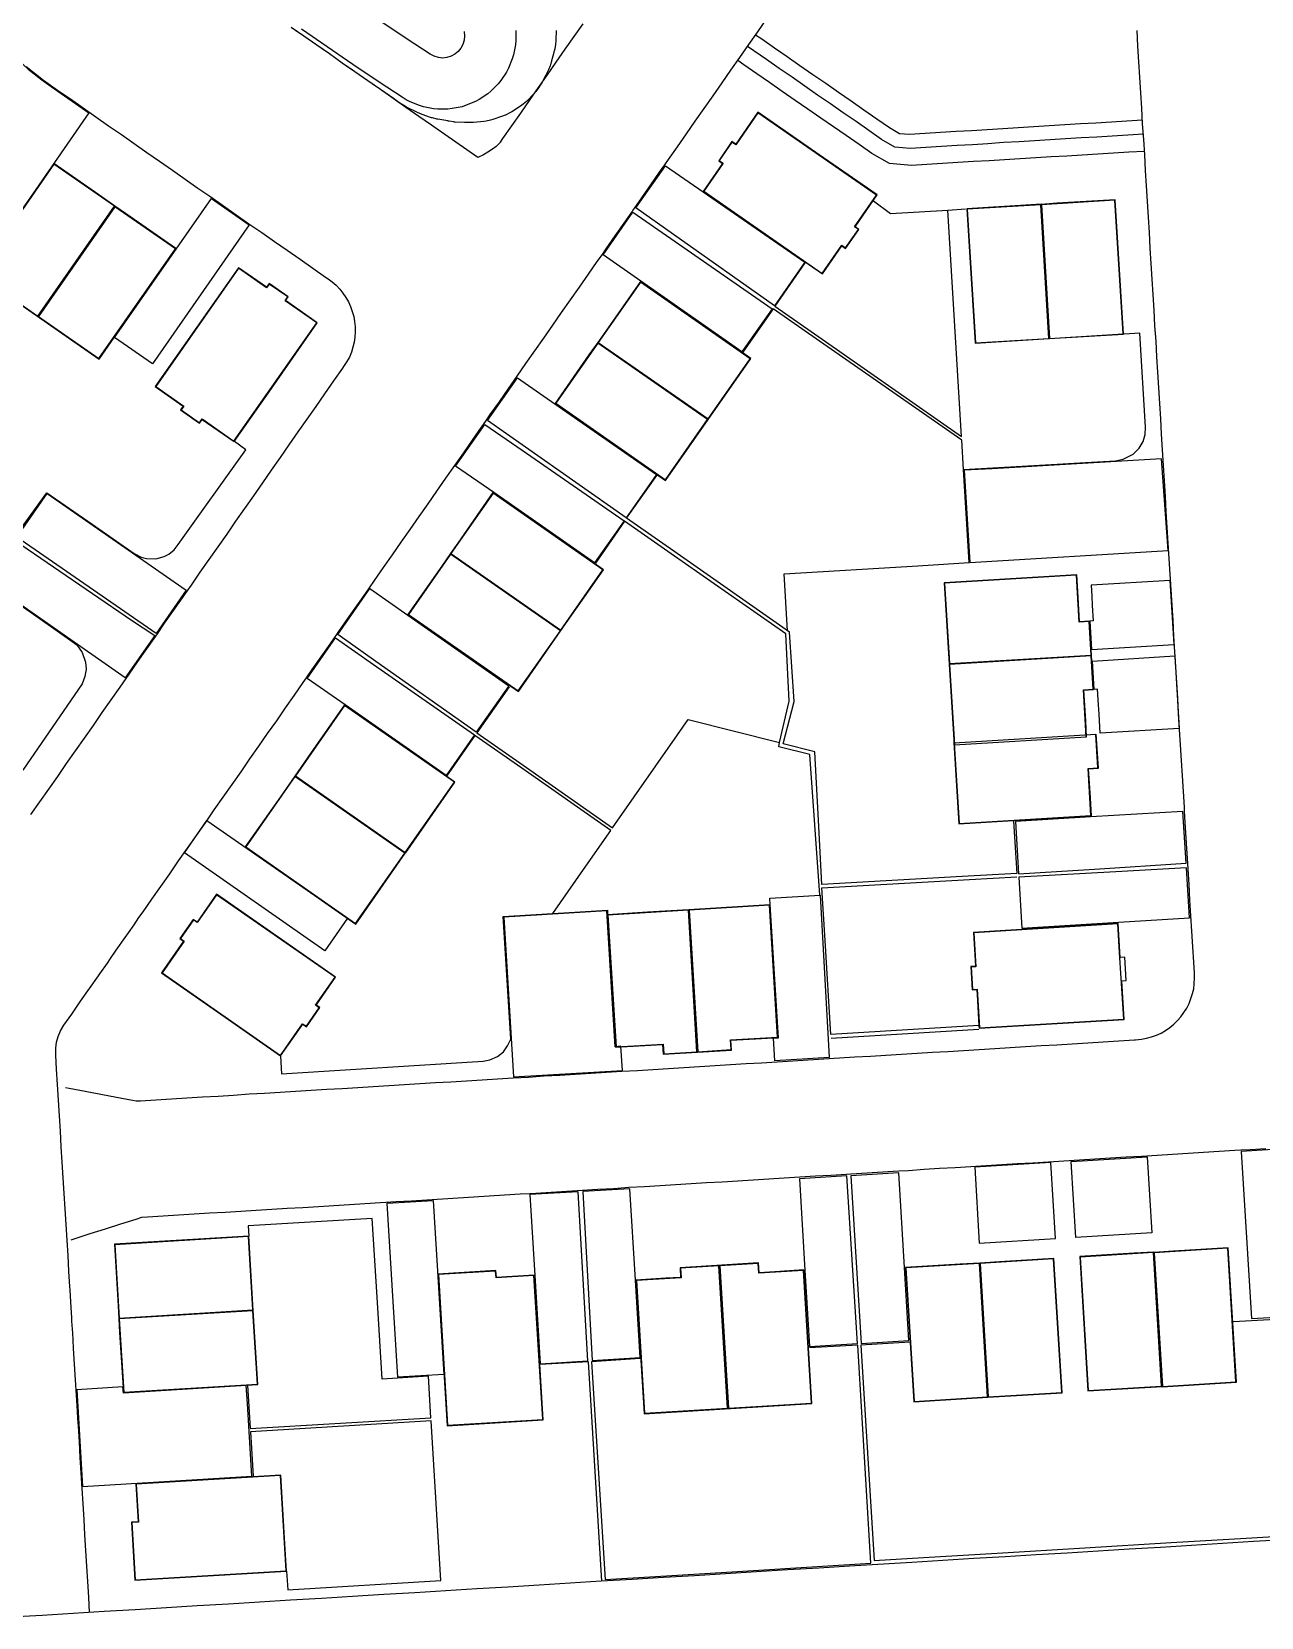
# Model space of a CAD drawing. Header units: metres. Extents: x 347065 to 347457, y 390101 to 390553.
# Drawn here: x 347180.7 to 347259.7, y 390282.9 to 390384.8 of the extents above; entities that cross this region are included whole.
import ezdxf

# ---------------------------------------------------------------- set-up
doc = ezdxf.new("R2010")
doc.units = ezdxf.units.M
for name, color, linetype in [('3D_LINES', 130, 'Continuous'), ('PLOTS EXTERNAL LEVEL', 3, 'Continuous'), ('PLOTS FFL', 1, 'Continuous')]:
    doc.layers.add(name, color=color, linetype=linetype)

msp = doc.modelspace()

# ---------------------------------------------------------------- linework, layer by layer
at = {"layer": '3D_LINES'}
for points in [[(347154.66, 390393.96, 42.85), (347155.23, 390384.67, 42.85), (347155.64, 390377.86, 42.71), (347156.26, 390376.76, 42.71), (347159.25, 390371.46, 42.71), (347163.7, 390363.57, 42.55), (347165.18, 390362.53, 42.55), (347167.69, 390360.78, 42.55), (347174.05, 390356.34, 42.54), (347179.67, 390352.41, 42.6), (347181.68, 390355.2, 42.6), (347184.6, 390353.18, 42.52), (347187.31, 390351.3, 42.63), (347187.75, 390351.07, 42.65), (347188.1, 390350.97, 42.66), (347188.69, 390350.96, 42.68), (347189.23, 390351.1, 42.7), (347189.52, 390351.25, 42.71), (347189.87, 390351.53, 42.73), (347190.14, 390351.87, 42.74), (347194.48, 390357.96, 43), (347193.74, 390358.49, 43)], [(347154.9, 390385.79, 41.87), (347155.07, 390382.91, 41.87), (347155.38, 390377.78, 41.87), (347155.59, 390377.41, 41.88), (347157.01, 390374.9, 41.93), (347158.7, 390371.9, 42), (347160.81, 390368.15, 42), (347163.53, 390363.35, 42), (347164.37, 390362.76, 41.97), (347168.77, 390359.69, 41.97), (347173.11, 390356.66, 41.97), (347175.7, 390354.85, 41.97), (347178.07, 390353.2, 41.97), (347179.48, 390352.21, 41.97), (347177.66, 390349.61, 41.81), (347180.62, 390347.54, 41.81), (347182.36, 390346.32, 41.81), (347183.62, 390345.43, 41.74), (347183.96, 390344.93, 41.72), (347184.17, 390344.32, 41.7), (347184.22, 390343.86, 41.68), (347184.14, 390343.39, 41.66), (347183.95, 390342.92, 41.64), (347180.14, 390337.37, 41.38)], [(347184.44, 390283.21, 42), (347184.38, 390284.21, 41.99), (347184.32, 390285.21, 41.98), (347184.26, 390286.2, 41.97), (347184.2, 390287.2, 41.97), (347184.14, 390288.2, 41.96), (347184.08, 390289.2, 41.95), (347184.02, 390290.2, 41.94), (347183.96, 390291.19, 41.93), (347183.9, 390292.19, 41.93), (347183.84, 390293.19, 41.92), (347183.78, 390294.19, 41.91), (347183.72, 390295.19, 41.9), (347183.68, 390295.69, 41.9), (347183.65, 390296.19, 41.89), (347183.59, 390297.18, 41.89), (347183.53, 390298.18, 41.88), (347183.47, 390299.18, 41.87), (347183.41, 390300.18, 41.86), (347183.38, 390300.75, 41.86), (347183.35, 390301.18, 41.85), (347183.3, 390301.95, 41.85), (347183.29, 390302.17, 41.85), (347183.23, 390303.17, 41.84), (347183.18, 390303.95, 41.83), (347183.17, 390304.17, 41.83), (347183.11, 390305.14, 41.82), (347183.11, 390305.17, 41.82), (347183.05, 390306.17, 41.81), (347182.99, 390307.16, 41.81), (347182.93, 390308.16, 41.8), (347182.86, 390309.16, 41.79), (347182.8, 390310.16, 41.78), (347182.74, 390311.16, 41.77), (347182.68, 390312.16, 41.77), (347182.62, 390313.15, 41.76), (347182.56, 390314.15, 41.75), (347182.5, 390315.15, 41.74), (347182.44, 390316.15, 41.73), (347182.38, 390317.15, 41.73), (347182.32, 390318.14, 41.72), (347182.26, 390319.05, 41.71), (347182.27, 390319.49, 41.7), (347182.32, 390319.88, 41.69), (347182.42, 390320.25, 41.69), (347182.57, 390320.61, 41.68), (347182.79, 390320.98, 41.67), (347183.29, 390321.69, 41.66), (347183.86, 390322.51, 41.66), (347184.43, 390323.33, 41.66), (347185.01, 390324.15, 41.66), (347185.09, 390324.28, 41.66), (347185.58, 390324.97, 41.66), (347185.78, 390325.26, 41.67), (347186.15, 390325.79, 41.67), (347186.72, 390326.61, 41.68), (347186.93, 390326.9, 41.68), (347187.3, 390327.43, 41.68), (347187.61, 390327.89, 41.69), (347187.87, 390328.25, 41.69), (347188.44, 390329.07, 41.71), (347189.01, 390329.89, 41.73), (347189.59, 390330.71, 41.75), (347190.16, 390331.53, 41.77), (347190.73, 390332.35, 41.79), (347191.3, 390333.17, 41.82), (347191.88, 390333.99, 41.85), (347192.45, 390334.81, 41.88), (347193.02, 390335.63, 41.91), (347193.59, 390336.45, 41.95), (347194.17, 390337.27, 41.99), (347194.74, 390338.09, 42.03), (347195.31, 390338.91, 42.07), (347195.88, 390339.73, 42.11), (347196.46, 390340.55, 42.15), (347197.03, 390341.37, 42.19), (347197.6, 390342.19, 42.23), (347198.17, 390343.01, 42.27), (347198.37, 390343.3, 42.28), (347198.75, 390343.83, 42.31), (347199.32, 390344.65, 42.35), (347199.89, 390345.47, 42.39), (347200.17, 390345.87, 42.41), (347200.33, 390346.1, 42.42), (347200.46, 390346.29, 42.43), (347201.04, 390347.11, 42.47), (347201.61, 390347.93, 42.51), (347202.18, 390348.75, 42.55), (347202.42, 390349.09, 42.56), (347202.75, 390349.57, 42.59), (347203.33, 390350.39, 42.63), (347203.9, 390351.21, 42.67), (347204.47, 390352.03, 42.71), (347205.04, 390352.85, 42.75), (347205.61, 390353.67, 42.79), (347206.19, 390354.49, 42.83), (347206.76, 390355.31, 42.87), (347207.33, 390356.13, 42.91), (347207.9, 390356.95, 42.95), (347208.48, 390357.77, 42.99), (347209.05, 390358.59, 43.03), (347209.62, 390359.41, 43.07), (347209.76, 390359.6, 43.08), (347209.95, 390359.88, 43.09), (347210.19, 390360.23, 43.11), (347210.77, 390361.05, 43.15), (347211.34, 390361.87, 43.19), (347211.91, 390362.69, 43.23), (347212.48, 390363.51, 43.27), (347213.06, 390364.33, 43.31), (347213.63, 390365.15, 43.35), (347214.2, 390365.97, 43.39), (347214.77, 390366.79, 43.43), (347215.35, 390367.61, 43.47), (347215.92, 390368.43, 43.51), (347216.49, 390369.25, 43.55), (347217.06, 390370.07, 43.59), (347217.39, 390370.53, 43.61), (347217.64, 390370.89, 43.63), (347218.21, 390371.71, 43.67), (347218.78, 390372.53, 43.71), (347219.3, 390373.27, 43.74), (347219.35, 390373.35, 43.75), (347219.48, 390373.53, 43.76), (347219.93, 390374.17, 43.79), (347220.5, 390374.99, 43.83), (347221.07, 390375.81, 43.87), (347221.41, 390376.29, 43.89), (347221.64, 390376.63, 43.91), (347222.22, 390377.45, 43.95), (347222.79, 390378.27, 43.99), (347223.36, 390379.09, 44.03), (347223.93, 390379.91, 44.07), (347224.51, 390380.73, 44.11), (347225.08, 390381.55, 44.15), (347225.65, 390382.37, 44.19), (347226.22, 390383.19, 44.23), (347226.8, 390384.01, 44.27), (347227.37, 390384.83, 44.31), (347227.94, 390385.65, 44.35)], [(347182.88, 390316.96, 41.82), (347183.13, 390316.92, 41.82), (347184.15, 390316.73, 41.82), (347185.16, 390316.53, 41.83), (347186.17, 390316.34, 41.84), (347187.19, 390316.15, 41.85), (347187.44, 390316.1, 41.85), (347187.7, 390316.12, 41.86), (347188.7, 390316.18, 41.87), (347189.7, 390316.24, 41.89), (347190.69, 390316.3, 41.91), (347191.69, 390316.36, 41.92), (347192.69, 390316.42, 41.94), (347193.69, 390316.48, 41.96), (347194.69, 390316.55, 41.98), (347195.68, 390316.61, 42), (347196.68, 390316.67, 42.02), (347197.68, 390316.73, 42.04), (347198.68, 390316.79, 42.06), (347199.68, 390316.85, 42.08), (347200.67, 390316.91, 42.1), (347201.67, 390316.97, 42.12), (347202.67, 390317.03, 42.15), (347203.67, 390317.1, 42.17), (347204.67, 390317.16, 42.2), (347205.67, 390317.22, 42.22), (347206.66, 390317.28, 42.24), (347207.66, 390317.34, 42.27), (347208.66, 390317.4, 42.29), (347209.66, 390317.46, 42.31), (347210.66, 390317.52, 42.34), (347211.65, 390317.58, 42.36), (347212.65, 390317.64, 42.39), (347213.65, 390317.71, 42.41), (347214.65, 390317.77, 42.43), (347215.65, 390317.83, 42.46), (347216.65, 390317.89, 42.48), (347217.64, 390317.95, 42.51), (347218.64, 390318.01, 42.53), (347219.64, 390318.07, 42.55), (347220.64, 390318.13, 42.58), (347221.64, 390318.19, 42.6), (347222.63, 390318.26, 42.63), (347223.63, 390318.32, 42.65), (347224.63, 390318.38, 42.67), (347225.63, 390318.44, 42.7), (347226.63, 390318.5, 42.72), (347227.62, 390318.56, 42.75), (347228.62, 390318.62, 42.77), (347229.62, 390318.68, 42.79), (347230.62, 390318.74, 42.82), (347231.62, 390318.8, 42.84), (347232.62, 390318.87, 42.87), (347233.61, 390318.93, 42.89), (347234.61, 390318.99, 42.91), (347235.61, 390319.05, 42.94), (347236.61, 390319.11, 42.96), (347237.61, 390319.17, 42.99), (347238.6, 390319.23, 43.01), (347239.6, 390319.29, 43.03), (347240.6, 390319.35, 43.06), (347241.6, 390319.42, 43.08), (347242.6, 390319.48, 43.11), (347243.59, 390319.54, 43.13), (347244.59, 390319.6, 43.15), (347245.59, 390319.66, 43.18), (347246.59, 390319.72, 43.2), (347247.59, 390319.78, 43.23), (347248.59, 390319.84, 43.25), (347249.58, 390319.9, 43.27), (347250.58, 390319.96, 43.3), (347251.58, 390320.03, 43.32), (347251.64, 390320.03, 43.32), (347252.03, 390320.07, 43.34), (347252.35, 390320.13, 43.35), (347252.67, 390320.22, 43.36), (347252.99, 390320.33, 43.38), (347253.29, 390320.47, 43.4), (347253.58, 390320.64, 43.41), (347253.85, 390320.83, 43.43), (347254.11, 390321.04, 43.45), (347254.35, 390321.27, 43.47), (347254.57, 390321.52, 43.48), (347254.76, 390321.79, 43.51), (347254.94, 390322.07, 43.53), (347255.09, 390322.37, 43.55), (347255.21, 390322.68, 43.56), (347255.31, 390323, 43.58), (347255.39, 390323.32, 43.6), (347255.43, 390323.65, 43.62), (347255.45, 390323.99, 43.63), (347255.44, 390324.31, 43.65), (347255.4, 390325.02, 43.67), (347255.34, 390326.02, 43.7), (347255.27, 390327.02, 43.73), (347255.21, 390328.01, 43.76), (347255.15, 390329.01, 43.79), (347255.09, 390330.01, 43.82), (347255.03, 390331.01, 43.85), (347255.01, 390331.37, 43.86), (347254.97, 390332.01, 43.87), (347254.91, 390333, 43.9), (347254.85, 390334, 43.93), (347254.8, 390334.73, 43.95), (347254.79, 390335, 43.95), (347254.73, 390336, 43.98), (347254.67, 390337, 44), (347254.61, 390338, 44.02), (347254.55, 390338.99, 44.04), (347254.48, 390339.99, 44.06), (347254.42, 390340.99, 44.08), (347254.36, 390341.99, 44.1), (347254.3, 390342.99, 44.12), (347254.24, 390343.98, 44.14), (347254.18, 390344.98, 44.15), (347254.12, 390345.98, 44.17), (347254.06, 390346.98, 44.18), (347254, 390347.98, 44.2), (347253.94, 390348.97, 44.21), (347253.88, 390349.97, 44.22), (347253.82, 390350.97, 44.23), (347253.76, 390351.97, 44.25), (347253.69, 390352.97, 44.26), (347253.63, 390353.97, 44.27), (347253.57, 390354.96, 44.28), (347253.51, 390355.96, 44.3), (347253.45, 390356.96, 44.31), (347253.39, 390357.96, 44.32), (347253.33, 390358.96, 44.34), (347253.27, 390359.95, 44.36), (347253.21, 390360.95, 44.38), (347253.15, 390361.95, 44.4), (347253.09, 390362.95, 44.43), (347253.03, 390363.95, 44.45), (347252.97, 390364.95, 44.48), (347252.9, 390365.94, 44.51), (347252.84, 390366.94, 44.54), (347252.78, 390367.94, 44.58), (347252.72, 390368.94, 44.61), (347252.66, 390369.94, 44.65), (347252.6, 390370.93, 44.69), (347252.54, 390371.93, 44.73), (347252.48, 390372.93, 44.77), (347252.42, 390373.93, 44.82), (347252.36, 390374.93, 44.87), (347252.3, 390375.93, 44.91), (347252.24, 390376.92, 44.96), (347252.18, 390377.92, 45.01), (347252.11, 390378.92, 45.06), (347252.05, 390379.92, 45.11), (347251.99, 390380.92, 45.16), (347251.93, 390381.91, 45.21), (347251.87, 390382.91, 45.26), (347251.81, 390383.91, 45.31), (347251.75, 390384.91, 45.36)], [(347206.55, 390378.73, 43.2), (347206.41, 390378.83, 43.2), (347205.59, 390379.4, 43.19), (347204.77, 390379.97, 43.18), (347203.95, 390380.54, 43.17), (347203.13, 390381.12, 43.16), (347202.31, 390381.69, 43.15), (347201.49, 390382.26, 43.15), (347200.67, 390382.83, 43.14), (347199.85, 390383.41, 43.14), (347199.03, 390383.98, 43.14), (347198.21, 390384.55, 43.14), (347197.39, 390385.12, 43.14)], [(347214.42, 390384.92, 43.96), (347214.39, 390384.33, 43.96), (347214.39, 390384.28, 43.95), (347214.39, 390384.27, 43.95), (347214.37, 390384.03, 43.95), (347214.33, 390383.75, 43.95), (347214.29, 390383.59, 43.94), (347214.28, 390383.55, 43.94), (347214.27, 390383.51, 43.94), (347214.11, 390382.88, 43.93), (347214.09, 390382.83, 43.93), (347214.08, 390382.81, 43.92), (347214.03, 390382.65, 43.92), (347213.93, 390382.39, 43.91), (347213.83, 390382.17, 43.91), (347213.77, 390382.05, 43.9), (347213.76, 390382.04, 43.9), (347213.53, 390381.6, 43.88), (347213.5, 390381.55, 43.88), (347213.4, 390381.4, 43.87), (347213.29, 390381.24, 43.87), (347213.29, 390381.24, 43.87), (347213.24, 390381.17, 43.86), (347213.11, 390380.99, 43.85), (347213.11, 390380.99, 43.85), (347212.67, 390380.51, 43.82), (347212.56, 390380.4, 43.81), (347212.53, 390380.38, 43.81), (347212.51, 390380.36, 43.81), (347212.3, 390380.18, 43.79), (347212.13, 390380.05, 43.78), (347211.58, 390379.69, 43.73), (347211.41, 390379.6, 43.72), (347211.16, 390379.47, 43.7), (347211.15, 390379.47, 43.7), (347210.98, 390379.42, 43.68), (347210.97, 390379.41, 43.68), (347210.35, 390379.2, 43.62), (347210.2, 390379.16, 43.6), (347209.92, 390379.1, 43.58), (347209.77, 390379.07, 43.56), (347209.1, 390379, 43.5), (347208.98, 390379, 43.49), (347208.69, 390379, 43.46), (347208.58, 390379, 43.45), (347208.53, 390379, 43.44), (347207.92, 390379.03, 43.4), (347207.89, 390379.03, 43.39), (347207.83, 390379.04, 43.39), (347207.54, 390379.09, 43.36), (347207.49, 390379.1, 43.36), (347207.46, 390379.11, 43.35), (347206.82, 390379.21, 43.32), (347206.75, 390379.23, 43.31), (347206.48, 390379.3, 43.3), (347206.42, 390379.31, 43.3), (347205.99, 390379.46, 43.28), (347205.93, 390379.48, 43.27), (347205.81, 390379.52, 43.27), (347205.76, 390379.54, 43.27), (347205.5, 390379.64, 43.26), (347205.46, 390379.66, 43.26), (347204.88, 390379.95, 43.24), (347204.84, 390379.97, 43.24), (347204.83, 390379.98, 43.24), (347204.82, 390379.98, 43.24), (347204.6, 390380.11, 43.23), (347204.59, 390380.12, 43.23), (347204.32, 390380.29, 43.23), (347204.31, 390380.3, 43.23), (347203.96, 390380.55, 43.23), (347203.13, 390381.12, 43.22), (347202.85, 390381.31, 43.22), (347202.85, 390381.31, 43.22), (347202.82, 390381.34, 43.22), (347202.82, 390381.34, 43.22), (347202.31, 390381.69, 43.21), (347201.49, 390382.26, 43.21), (347201.18, 390382.48, 43.2), (347201.17, 390382.48, 43.2), (347200.67, 390382.83, 43.2), (347199.85, 390383.41, 43.2), (347199.54, 390383.63, 43.2), (347199.53, 390383.63, 43.2), (347199.03, 390383.98, 43.2), (347198.21, 390384.55, 43.2), (347197.89, 390384.77, 43.2), (347197.89, 390384.77, 43.2), (347197.39, 390385.12, 43.2)], [(347211.82, 390384.91, 43.1), (347211.82, 390384.27, 43.1), (347211.8, 390383.99, 43.1), (347211.67, 390383.35, 43.1), (347211.59, 390383.09, 43.1), (347211.35, 390382.49, 43.1), (347211.22, 390382.24, 43.1), (347210.86, 390381.7, 43.1), (347210.69, 390381.49, 43.1), (347210.23, 390381.03, 43.1), (347210.02, 390380.85, 43.1), (347209.48, 390380.49, 43.1), (347209.24, 390380.36, 43.1), (347208.64, 390380.11, 43.1), (347208.37, 390380.02, 43.1), (347207.74, 390379.9, 43.1), (347207.46, 390379.87, 43.1), (347206.81, 390379.87, 43.1), (347206.54, 390379.89, 43.1), (347205.9, 390380.01, 43.1), (347205.64, 390380.09, 43.1), (347205.04, 390380.34, 43.1), (347204.79, 390380.47, 43.1), (347204.52, 390380.63, 43.1), (347203.04, 390381.6, 43.1), (347201.35, 390382.74, 43.1), (347199.7, 390383.87, 43.1), (347198.06, 390385.01, 43.1)], [(347208.51, 390384.85, 42), (347208.54, 390384.58, 42), (347208.51, 390384.3, 42), (347208.43, 390384.03, 42), (347208.3, 390383.79, 42), (347208.13, 390383.57, 42), (347207.91, 390383.39, 42), (347207.67, 390383.26, 42), (347207.4, 390383.18, 42), (347207.12, 390383.15, 42), (347206.85, 390383.18, 42), (347206.58, 390383.26, 42), (347206.33, 390383.39, 42), (347204.85, 390384.36, 42), (347203.21, 390385.46, 42)], [(347210.84, 390377.75, 43.7), (347210.99, 390377.97, 43.71), (347211.57, 390378.79, 43.75), (347212.14, 390379.61, 43.79), (347212.71, 390380.43, 43.83), (347213.28, 390381.25, 43.87), (347213.86, 390382.07, 43.91), (347214.43, 390382.89, 43.95), (347215, 390383.71, 43.99), (347215.57, 390384.53, 44.03), (347216.15, 390385.35, 44.07)], [(347252.1, 390379.15, 45.07), (347251.1, 390379.09, 45.01), (347250.1, 390379.03, 44.94), (347249.11, 390378.97, 44.88), (347248.11, 390378.91, 44.82), (347247.11, 390378.85, 44.76), (347246.11, 390378.79, 44.71), (347245.11, 390378.73, 44.66), (347244.12, 390378.66, 44.61), (347243.12, 390378.6, 44.56), (347242.12, 390378.54, 44.51), (347241.12, 390378.48, 44.46), (347240.12, 390378.42, 44.41), (347239.12, 390378.36, 44.36), (347238.13, 390378.3, 44.31), (347237.13, 390378.24, 44.26), (347236.48, 390378.27, 44.21), (347235.85, 390378.66, 44.2), (347235.03, 390379.23, 44.18), (347234.2, 390379.8, 44.17), (347233.38, 390380.37, 44.16), (347232.56, 390380.94, 44.16), (347231.74, 390381.51, 44.17), (347230.92, 390382.08, 44.18), (347230.09, 390382.65, 44.2), (347229.27, 390383.22, 44.23), (347228.45, 390383.79, 44.25), (347227.63, 390384.36, 44.27), (347227.23, 390384.63, 44.29)], [(347252.16, 390378.25, 45.03), (347251.16, 390378.19, 44.98), (347250.16, 390378.13, 44.93), (347249.16, 390378.07, 44.88), (347248.16, 390378.01, 44.83), (347247.16, 390377.95, 44.78), (347246.17, 390377.89, 44.73), (347245.17, 390377.83, 44.68), (347244.17, 390377.77, 44.63), (347243.17, 390377.71, 44.58), (347242.17, 390377.64, 44.53), (347241.18, 390377.58, 44.48), (347240.18, 390377.52, 44.43), (347239.18, 390377.46, 44.38), (347238.18, 390377.4, 44.33), (347237.18, 390377.34, 44.28), (347236.19, 390377.42, 44.23), (347235.33, 390377.92, 44.22), (347234.51, 390378.49, 44.21), (347233.69, 390379.06, 44.19), (347232.87, 390379.63, 44.18), (347232.05, 390380.2, 44.18), (347231.22, 390380.77, 44.19), (347230.4, 390381.34, 44.2), (347229.58, 390381.91, 44.22), (347228.76, 390382.48, 44.23), (347227.94, 390383.05, 44.24), (347227.12, 390383.62, 44.25), (347226.72, 390383.89, 44.26)], [(347184.39, 390379.62, 43.18), (347178.17, 390370.68, 43.15), (347173.29, 390374.08, 43.15), (347179.66, 390383.2, 43.24), (347180.49, 390382.44, 43.23), (347181.37, 390381.74, 43.22), (347181.96, 390381.32, 43.22), (347184.39, 390379.62, 43.18)], [(347180.37, 390382.6, 43.24), (347181.47, 390381.73, 43.23), (347182.38, 390381.09, 43.21), (347183.2, 390380.52, 43.2), (347184.02, 390379.95, 43.19), (347184.84, 390379.37, 43.18), (347185.66, 390378.8, 43.17), (347186.48, 390378.23, 43.16), (347187.3, 390377.66, 43.15), (347188.12, 390377.08, 43.15), (347188.94, 390376.51, 43.14), (347189.76, 390375.94, 43.14), (347190.58, 390375.37, 43.14), (347191.4, 390374.79, 43.14), (347192.22, 390374.22, 43.14), (347193.04, 390373.65, 43.14), (347193.86, 390373.08, 43.14), (347194.68, 390372.5, 43.15), (347195.5, 390371.93, 43.15), (347196.32, 390371.36, 43.16), (347197.14, 390370.79, 43.17), (347197.96, 390370.21, 43.18), (347198.78, 390369.64, 43.19), (347199.6, 390369.07, 43.2), (347199.77, 390368.95, 43.2), (347200.02, 390368.76, 43.21), (347200.28, 390368.54, 43.21), (347200.51, 390368.3, 43.21), (347200.72, 390368.04, 43.21), (347200.91, 390367.76, 43.21), (347201.07, 390367.47, 43.2), (347201.21, 390367.17, 43.2), (347201.32, 390366.86, 43.19), (347201.41, 390366.54, 43.18), (347201.47, 390366.21, 43.16), (347201.5, 390365.88, 43.15), (347201.51, 390365.54, 43.13), (347201.49, 390365.21, 43.11), (347201.44, 390364.88, 43.09), (347201.36, 390364.56, 43.07), (347201.26, 390364.24, 43.05), (347201.13, 390363.93, 43.03), (347200.97, 390363.64, 43.01), (347200.76, 390363.31, 42.99), (347200.69, 390363.21, 42.99), (347200.12, 390362.39, 42.95), (347199.54, 390361.57, 42.91), (347198.97, 390360.75, 42.87), (347198.4, 390359.93, 42.83), (347197.83, 390359.11, 42.79), (347197.25, 390358.29, 42.75), (347196.68, 390357.47, 42.71), (347196.11, 390356.65, 42.67), (347195.54, 390355.83, 42.63), (347194.96, 390355.01, 42.59), (347194.39, 390354.19, 42.55), (347193.82, 390353.37, 42.51), (347193.25, 390352.55, 42.47), (347192.67, 390351.73, 42.43), (347192.1, 390350.91, 42.39), (347191.53, 390350.09, 42.35), (347190.96, 390349.27, 42.31), (347190.68, 390348.88, 42.29), (347190.38, 390348.45, 42.27), (347189.81, 390347.63, 42.23), (347189.24, 390346.81, 42.19), (347188.77, 390346.13, 42.15), (347188.67, 390345.99, 42.15), (347188.09, 390345.17, 42.11), (347187.52, 390344.35, 42.07), (347186.95, 390343.53, 42.03), (347186.76, 390343.26, 42.01), (347186.38, 390342.71, 41.99), (347185.8, 390341.89, 41.95), (347185.23, 390341.07, 41.91), (347184.66, 390340.25, 41.88), (347184.09, 390339.43, 41.85), (347183.51, 390338.61, 41.82), (347182.94, 390337.79, 41.79), (347182.37, 390336.97, 41.77), (347181.8, 390336.15, 41.75), (347181.22, 390335.33, 41.73), (347180.65, 390334.51, 41.71)], [(347252.22, 390377.15, 44.98), (347251.22, 390377.09, 44.95), (347250.23, 390377.03, 44.91), (347249.23, 390376.97, 44.88), (347248.23, 390376.91, 44.84), (347247.23, 390376.85, 44.81), (347246.23, 390376.79, 44.76), (347245.24, 390376.73, 44.71), (347244.24, 390376.67, 44.66), (347243.24, 390376.61, 44.61), (347242.24, 390376.55, 44.56), (347241.24, 390376.49, 44.51), (347240.24, 390376.43, 44.46), (347239.25, 390376.36, 44.41), (347238.25, 390376.3, 44.36), (347237.25, 390376.24, 44.31), (347235.85, 390376.37, 44.26), (347234.71, 390377.02, 44.25), (347233.89, 390377.59, 44.23), (347233.06, 390378.16, 44.22), (347232.24, 390378.72, 44.21), (347231.42, 390379.29, 44.21), (347230.6, 390379.86, 44.22), (347229.78, 390380.43, 44.23), (347228.95, 390381, 44.24), (347228.13, 390381.57, 44.24), (347227.31, 390382.14, 44.23), (347226.49, 390382.71, 44.23), (347226.09, 390382.99, 44.23)], [(347210.84, 390377.75, 43.7), (347210.56, 390377.47, 43.66), (347210.33, 390377.29, 43.63), (347210.04, 390377.1, 43.6), (347209.76, 390376.93, 43.57), (347209.38, 390376.76, 43.53), (347206.55, 390378.73, 43.2)], [(347219.54, 390373.51, 43.76), (347221.44, 390376.23, 43.89), (347223.86, 390374.55, 44.08), (347230.39, 390370.02, 44.08), (347228.45, 390367.23, 43.63), (347221.97, 390371.8, 43.84), (347219.54, 390373.51, 43.76)], [(347194.7, 390372.42, 43.14), (347188.47, 390363.49, 43.04), (347186.03, 390365.19, 43.15), (347192.27, 390374.12, 43.14), (347194.7, 390372.42, 43.14)], [(347230.41, 390369.98, 44.08), (347228.48, 390367.19, 43.84), (347231.51, 390365.07, 43.92), (347240.46, 390358.82, 44.17), (347239.58, 390373.38, 44.29)], [(347234.81, 390373.97, 44.08), (347235.91, 390373.16, 44.14), (347239.59, 390373.38, 44.29), (347240.72, 390373.45, 44.35)], [(347228.3, 390367.03, 43.64), (347226.36, 390364.26, 43.4), (347219.86, 390368.8, 43.4), (347217.44, 390370.5, 43.61), (347219.35, 390373.24, 43.74), (347221.8, 390371.55, 43.63), (347228.3, 390367.03, 43.64)], [(347240.59, 390356.7, 44.15), (347240.48, 390358.58, 44.17), (347231.35, 390364.94, 43.74), (347228.36, 390367.02, 43.63), (347226.42, 390364.25, 43.4)], [(347229.29, 390346.33, 43.57), (347229.07, 390349.98, 43.58), (347237.66, 390350.51, 44), (347240.96, 390350.71, 44.09), (347240.59, 390356.7, 44.15), (347246.62, 390357.05, 44.26), (347248.44, 390357.15, 44.31), (347250.36, 390357.26, 44.35), (347250.86, 390357.37, 44.36), (347251.49, 390357.69, 44.38), (347251.88, 390358.07, 44.39), (347252.14, 390358.5, 44.4), (347252.27, 390358.95, 44.41), (347252.3, 390359.42, 44.42), (347251.93, 390365.46, 44.45), (347250.92, 390365.4, 44.45)], [(347210.01, 390359.84, 43.09), (347211.93, 390362.6, 43.23), (347214.34, 390360.92, 43.4), (347220.86, 390356.37, 43.4), (347218.91, 390353.59, 43.17), (347212.44, 390358.13, 43.17), (347210.01, 390359.84, 43.09)], [(347218.78, 390353.39, 42.97), (347216.89, 390350.69, 42.75), (347210.41, 390355.21, 42.75), (347207.96, 390356.92, 42.95), (347209.83, 390359.59, 43.08), (347212.23, 390357.93, 42.97), (347218.78, 390353.39, 42.97)], [(347253.33, 390357.39, 44.32), (347242.44, 390356.75, 44.19), (347240.65, 390356.66, 44.15), (347241.01, 390350.71, 44.09), (347253.75, 390351.48, 44.24), (347253.33, 390357.39, 44.32)], [(347243.82, 390334.08, 44.13), (347244.03, 390330.73, 44.13), (347240.51, 390330.53, 43.85), (347231.49, 390330.02, 43.4), (347231.32, 390333.34, 43.63), (347231.05, 390338.54, 43.63), (347229.01, 390339.06, 43.53), (347229.72, 390341.78, 43.63), (347229.42, 390346.24, 43.58), (347221.98, 390351.44, 43.27), (347218.95, 390353.56, 43.17), (347220.88, 390356.31, 43.4)], [(347179.76, 390352.35, 42.6), (347181.72, 390355.16, 42.6), (347190.65, 390348.93, 42.29), (347188.72, 390346.16, 42.15), (347179.76, 390352.35, 42.6)], [(347211.4, 390342.73, 42.75), (347209.32, 390339.76, 42.5), (347212.31, 390337.68, 42.52), (347218.05, 390333.66, 42.55), (347222.22, 390339.63, 42.85), (347222.91, 390340.62, 42.9), (347228.77, 390339.14, 43.08), (347229.4, 390341.81, 43.18), (347229.19, 390346.14, 43.29), (347221.81, 390351.28, 43.05), (347218.82, 390353.37, 42.97), (347216.94, 390350.68, 42.75)], [(347188.62, 390346.02, 42.15), (347186.72, 390343.31, 42.01), (347177.8, 390349.54, 41.81), (347179.61, 390352.15, 41.97), (347187.14, 390347.02, 42.12), (347188.62, 390346.02, 42.15)], [(347200.38, 390346.08, 42.42), (347202.45, 390349.04, 42.56), (347204.88, 390347.34, 42.6), (347211.38, 390342.8, 42.75), (347209.29, 390339.81, 42.5), (347202.83, 390344.36, 42.35), (347200.38, 390346.08, 42.42)], [(347253.88, 390349.57, 44.21), (347248.8, 390349.26, 44.1), (347248.84, 390348.56, 44.09), (347248.87, 390347.96, 44.08), (347248.93, 390346.96, 44.08), (347248.72, 390346.95, 44.08), (347248.83, 390345.12, 44.08), (347254.13, 390345.45, 44.16), (347253.88, 390349.57, 44.21)], [(347209.17, 390339.64, 42.29), (347207.35, 390337.03, 42.08), (347200.86, 390341.56, 42.08), (347198.42, 390343.27, 42.28), (347200.23, 390345.87, 42.41), (347202.68, 390344.16, 42.29), (347209.17, 390339.64, 42.29)], [(347254.46, 390340.05, 44.06), (347249.38, 390339.74, 44.09), (347249.31, 390340.97, 44.09), (347249.28, 390341.56, 44.09), (347249.21, 390342.57, 44.09), (347248.99, 390342.56, 44.09), (347248.88, 390344.38, 44.09), (347254.18, 390344.71, 44.15), (347254.46, 390340.05, 44.06)], [(347214.2, 390328.15, 42.42), (347216.18, 390330.98, 42.5), (347217.94, 390333.5, 42.55), (347212.22, 390337.49, 42.37), (347209.2, 390339.6, 42.29), (347207.37, 390336.98, 42.08)], [(347231.37, 390329.34, 42.82), (347230.72, 390338.38, 43.12), (347228.74, 390338.87, 43.08), (347228.77, 390339.14, 43.08)], [(347254.9, 390331.39, 43.86), (347254.7, 390334.72, 43.95), (347248.78, 390334.36, 44.08), (347243.93, 390334.07, 44.13), (347244.13, 390330.7, 44.13), (347249.01, 390331.01, 43.85), (347254.9, 390331.39, 43.86)], [(347191.98, 390334.14, 41.83), (347201.01, 390327.86, 41.93), (347199.55, 390325.76, 41.93), (347190.53, 390332.06, 41.74), (347191.98, 390334.14, 41.83)], [(347241.59, 390320.95, 43.45), (347232.07, 390320.37, 42.97), (347231.7, 390326.42, 42.97), (347231.5, 390329.81, 43.23), (347240.99, 390330.34, 43.67), (347244.03, 390330.52, 43.45)], [(347244.15, 390330.5, 43.45), (347244.35, 390327.22, 43.45), (347250.56, 390327.6, 43.45), (347255.11, 390327.88, 43.76), (347254.92, 390331.09, 43.84), (347250.38, 390330.84, 43.67), (347244.15, 390330.5, 43.45)], [(347228.48, 390318.69, 42.76), (347228.39, 390320.13, 42.61), (347228.7, 390320.16, 42.6), (347228.18, 390328.72, 42.6), (347228.15, 390329.13, 42.6), (347231.39, 390329.33, 42.82), (347231.96, 390318.9, 42.82), (347228.48, 390318.69, 42.76)], [(347196.7, 390318.99, 41.92), (347196.77, 390317.84, 41.96), (347209.72, 390318.67, 42.31), (347210.16, 390318.74, 42.31), (347210.65, 390318.96, 42.31), (347211.03, 390319.27, 42.31), (347211.3, 390319.64, 42.31), (347211.5, 390320.08, 42.31), (347211.02, 390327.95, 42.33), (347214.21, 390328.15, 42.42), (347217.71, 390328.37, 42.6), (347217.72, 390328.07, 42.6)], [(347211.68, 390317.65, 42.36), (347218.68, 390318.07, 42.53), (347218.58, 390319.62, 42.4), (347218.21, 390319.59, 42.38), (347217.68, 390328.32, 42.59), (347211.06, 390327.91, 42.33), (347211.68, 390317.65, 42.36)], [(347241.59, 390320.69, 43.08), (347232.09, 390320.11, 42.82)], [(347260.02, 390313.03, 43.49), (347259.02, 390312.97, 43.47), (347258.41, 390312.93, 43.45), (347258.03, 390312.91, 43.44), (347257.03, 390312.85, 43.42), (347256.03, 390312.78, 43.39), (347255.03, 390312.72, 43.37), (347254.03, 390312.66, 43.35), (347253.04, 390312.6, 43.32), (347252.04, 390312.54, 43.3), (347251.04, 390312.48, 43.27), (347250.04, 390312.42, 43.25), (347249.04, 390312.36, 43.23), (347248.05, 390312.3, 43.2), (347247.05, 390312.23, 43.18), (347246.05, 390312.17, 43.15), (347245.05, 390312.11, 43.13), (347244.05, 390312.05, 43.11), (347243.05, 390311.99, 43.08), (347242.06, 390311.93, 43.06), (347241.06, 390311.87, 43.03), (347240.06, 390311.81, 43.01), (347239.06, 390311.75, 42.99), (347238.06, 390311.69, 42.96), (347237.07, 390311.62, 42.94), (347236.45, 390311.59, 42.92), (347236.07, 390311.56, 42.91), (347235.07, 390311.5, 42.89), (347234.07, 390311.44, 42.87), (347233.36, 390311.4, 42.85), (347233.07, 390311.38, 42.84), (347232.08, 390311.32, 42.82), (347231.08, 390311.26, 42.79), (347230.08, 390311.2, 42.77), (347229.08, 390311.14, 42.75), (347228.08, 390311.07, 42.72), (347227.08, 390311.01, 42.7), (347226.09, 390310.95, 42.67), (347225.09, 390310.89, 42.65), (347224.09, 390310.83, 42.63), (347223.09, 390310.77, 42.6), (347222.09, 390310.71, 42.58), (347221.1, 390310.65, 42.55), (347220.1, 390310.59, 42.53), (347219.1, 390310.53, 42.51), (347218.1, 390310.46, 42.48), (347217.1, 390310.4, 42.46), (347216.1, 390310.34, 42.43), (347215.11, 390310.28, 42.41), (347214.11, 390310.22, 42.39), (347213.11, 390310.16, 42.36), (347212.73, 390310.14, 42.35), (347212.11, 390310.1, 42.34), (347211.11, 390310.04, 42.31), (347210.12, 390309.98, 42.29), (347209.12, 390309.91, 42.27), (347208.12, 390309.85, 42.24), (347207.12, 390309.79, 42.22), (347206.12, 390309.73, 42.19), (347205.13, 390309.67, 42.17), (347204.13, 390309.61, 42.15), (347203.13, 390309.55, 42.12), (347202.13, 390309.49, 42.1), (347201.13, 390309.43, 42.08), (347200.13, 390309.37, 42.05), (347199.14, 390309.3, 42.03), (347198.14, 390309.24, 42.01), (347197.14, 390309.18, 41.99), (347196.14, 390309.12, 41.97), (347195.14, 390309.06, 41.95), (347194.15, 390309, 41.93), (347193.15, 390308.94, 41.92), (347192.15, 390308.88, 41.9), (347191.15, 390308.82, 41.88), (347190.15, 390308.75, 41.87), (347189.16, 390308.69, 41.85), (347188.16, 390308.63, 41.83), (347187.78, 390308.61, 41.83), (347187.41, 390308.49, 41.83), (347186.43, 390308.18, 41.82), (347185.44, 390307.87, 41.83), (347184.46, 390307.55, 41.83), (347183.48, 390307.24, 41.84), (347183.23, 390307.16, 41.85)], [(347241.32, 390311.84, 43.04), (347241.61, 390306.95, 43.1), (347246.51, 390307.25, 43.18), (347246.21, 390312.15, 43.16), (347241.32, 390311.84, 43.04)], [(347252.41, 390312.51, 43.31), (347252.71, 390307.62, 43.34), (347247.81, 390307.33, 43.21), (347247.52, 390312.22, 43.19), (347252.41, 390312.51, 43.31)], [(347261.49, 390313.05, 43.52), (347258.43, 390312.86, 43.45), (347259.1, 390302.11, 43.35), (347262.16, 390302.29, 43.35), (347261.49, 390313.05, 43.52)], [(347233.11, 390311.28, 42.84), (347230.05, 390311.09, 42.77), (347230.41, 390305.23, 42.88), (347230.7, 390300.32, 42.88), (347233.78, 390300.5, 42.88), (347233.11, 390311.28, 42.84)], [(347234.02, 390300.52, 43.35), (347237.09, 390300.7, 43.5), (347236.81, 390305.4, 43.35), (347236.45, 390311.49, 42.92), (347233.36, 390311.29, 42.85), (347234.02, 390300.52, 43.35)], [(347215.84, 390310.27, 42.43), (347212.73, 390310.08, 42.35), (347213.05, 390304.89, 42.45), (347213.4, 390299.21, 42.45), (347216.46, 390299.39, 42.45), (347215.84, 390310.27, 42.43)], [(347216.74, 390299.41, 42.88), (347219.82, 390299.6, 42.88), (347219.52, 390304.58, 42.88), (347219.16, 390310.46, 42.51), (347216.14, 390310.28, 42.43), (347216.74, 390299.41, 42.88)], [(347203.94, 390303.21, 42.3), (347203.56, 390309.53, 42.13), (347206.52, 390309.71, 42.2), (347207.2, 390298.52, 42.39), (347204.24, 390298.34, 42.3), (347203.94, 390303.21, 42.3)], [(347194.58, 390297.84, 41.85), (347194.75, 390295.04, 41.96), (347206.37, 390295.74, 42.45), (347206.21, 390298.4, 42.45), (347204.23, 390298.28, 42.45), (347203.23, 390298.22, 42.3), (347202.93, 390303.14, 42.3), (347202.6, 390308.55, 42.18), (347194.62, 390308.08, 41.85), (347194.66, 390307.41, 41.85)], [(347237.15, 390300.59, 43.5), (347234.01, 390300.4, 43.35), (347234.85, 390286.55, 42.85), (347238.03, 390286.75, 42.85), (347242.77, 390287.03, 42.85), (347248.39, 390287.37, 42.85), (347253.95, 390287.71, 42.85), (347258.77, 390288, 42.85), (347263.04, 390288.26, 43.1), (347262.21, 390302.14, 43.35), (347259.11, 390301.97, 43.35), (347257.94, 390301.9, 43.35)], [(347219.81, 390299.54, 42.88), (347216.7, 390299.33, 42.88), (347217.56, 390285.34, 42.35), (347220.8, 390285.54, 42.35), (347226.08, 390285.86, 42.35), (347231.53, 390286.19, 42.35), (347234.65, 390286.38, 42.6), (347233.8, 390300.4, 42.88), (347230.69, 390300.23, 42.88)], [(347217.36, 390285.22, 42.26), (347216.5, 390299.32, 42.45), (347213.37, 390299.15, 42.45)], [(347194.58, 390296.65, 41.95), (347194.5, 390297.8, 41.95), (347186.61, 390297.32, 41.85), (347186.58, 390297.72, 41.85), (347183.61, 390297.53, 41.82), (347183.99, 390291.31, 41.9), (347194.86, 390291.97, 42), (347194.58, 390296.65, 41.95)], [(347197.1, 390285.88, 42.08), (347197.17, 390284.68, 42.08), (347207, 390285.28, 42.24), (347206.38, 390295.54, 42.45), (347194.77, 390294.84, 41.96), (347194.94, 390291.99, 42.08)], [(347261.23, 390287.89, 42.2), (347259.24, 390287.77, 42.17), (347257.24, 390287.65, 42.13), (347255.24, 390287.53, 42.11), (347253.25, 390287.4, 42.09), (347251.25, 390287.28, 42.07), (347249.25, 390287.16, 42.05), (347247.26, 390287.04, 42.05), (347245.26, 390286.92, 42.04), (347243.27, 390286.8, 42.08), (347241.27, 390286.68, 42.12), (347239.27, 390286.55, 42.15), (347237.28, 390286.43, 42.19), (347235.45, 390286.32, 42.23), (347233.28, 390286.19, 42.26), (347231.29, 390286.07, 42.29), (347229.29, 390285.95, 42.3), (347227.29, 390285.82, 42.29), (347225.3, 390285.7, 42.29), (347223.3, 390285.58, 42.28), (347221.31, 390285.46, 42.26), (347219.31, 390285.34, 42.27), (347217.31, 390285.22, 42.26), (347215.32, 390285.1, 42.25), (347213.32, 390284.97, 42.24), (347211.32, 390284.85, 42.23), (347209.33, 390284.73, 42.22), (347207.33, 390284.61, 42.21), (347205.34, 390284.49, 42.2), (347203.34, 390284.37, 42.17), (347201.34, 390284.24, 42.15), (347199.35, 390284.12, 42.13), (347197.35, 390284, 42.08), (347195.35, 390283.88, 42.08), (347193.36, 390283.76, 42.07), (347191.36, 390283.64, 42.02), (347189.37, 390283.52, 41.98), (347187.37, 390283.39, 41.97), (347185.37, 390283.27, 41.93), (347183.38, 390283.15, 41.89), (347181.38, 390283.03, 41.82), (347179.38, 390282.91, 41.95)]]:
    msp.add_polyline3d(points, dxfattribs=at)
at = {"layer": 'PLOTS EXTERNAL LEVEL'}
for points in [[(347227.38, 390379.66, 44.08), (347225.96, 390377.62, 44.08), (347225.72, 390377.79, 44.08), (347224.87, 390376.55, 44.08), (347225.11, 390376.38, 44.08), (347223.86, 390374.58, 44.08), (347231.53, 390369.27, 44.08), (347232.78, 390371.07, 44.08), (347233.02, 390370.9, 44.08), (347233.88, 390372.13, 44.08), (347233.63, 390372.3, 44.08), (347235.05, 390374.35, 44.08), (347231.6, 390376.73, 44.22), (347227.38, 390379.66, 44.08)], [(347227.38, 390379.66, 44.08), (347227.38, 390379.66, 44.08)], [(347189.99, 390370.9, 43.15), (347187.09, 390372.91, 43.3), (347186.07, 390373.63, 43.3), (347185.03, 390374.35, 43.3), (347182.15, 390376.36, 43.15), (347177.2, 390369.25, 43.15), (347185.05, 390363.8, 43.15), (347189.99, 390370.9, 43.15)], [(347186.07, 390373.63, 43.15), (347186.07, 390373.63, 43.15)], [(347245.58, 390373.75, 44.45), (347244.61, 390373.69, 44.6), (347240.82, 390373.45, 44.35), (347241.34, 390364.82, 44.45), (347246.11, 390365.11, 44.45)], [(347246.11, 390365.11, 44.45), (347250.88, 390365.4, 44.45), (347250.35, 390374.03, 44.45), (347246.6, 390373.81, 44.6), (347245.58, 390373.74, 44.45)], [(347199.07, 390366.13, 43), (347197.03, 390367.56, 43), (347197.2, 390367.8, 43), (347195.97, 390368.66, 43), (347195.8, 390368.41, 43), (347194.01, 390369.67, 43), (347188.66, 390362.03, 43), (347190.46, 390360.77, 43), (347190.29, 390360.53, 43), (347191.51, 390359.67, 43), (347191.68, 390359.91, 43), (347193.72, 390358.49, 43), (347196.12, 390361.91, 43.15), (347199.07, 390366.13, 43)], [(347217.09, 390364.87, 43.4), (347216.53, 390364.07, 43.55), (347214.36, 390360.95, 43.4), (347221.45, 390356, 43.4), (347224.19, 390359.91, 43.4), (347226.92, 390363.83, 43.4), (347219.83, 390368.78, 43.4), (347217.61, 390365.6, 43.55), (347217.09, 390364.87, 43.4)], [(347199.07, 390366.13, 43), (347199.07, 390366.13, 43)], [(347214.72, 390346.34, 42.75), (347217.46, 390350.25, 42.75), (347210.36, 390355.21, 42.75), (347208.11, 390351.97, 42.9), (347207.63, 390351.29, 42.75)], [(347207.63, 390351.29, 42.75), (347207.07, 390350.49, 42.9), (347204.89, 390347.37, 42.6), (347211.99, 390342.42, 42.75), (347214.72, 390346.34, 42.75)], [(347217.46, 390350.25, 42.75), (347217.46, 390350.25, 42.75)], [(347248.82, 390344.75, 44.08), (347248.69, 390346.94, 44.08), (347248.06, 390346.9, 44.08), (347247.94, 390348.85, 44.22), (347247.88, 390349.93, 44.2), (347239.35, 390349.41, 44.08), (347239.67, 390344.19, 44.08)], [(347248.69, 390346.94, 44.08), (347248.69, 390346.94, 44.08)], [(347248.51, 390339.49, 44.08), (347248.45, 390340.53, 44.22), (347248.33, 390342.51, 44.08), (347248.96, 390342.55, 44.08), (347248.82, 390344.75, 44.08)], [(347239.67, 390344.19, 44.08), (347239.99, 390338.97, 44.08)], [(347204.73, 390332.04, 42.08), (347207.91, 390336.6, 42.08), (347200.82, 390341.56, 42.08), (347198.64, 390338.44, 42.22), (347197.63, 390336.99, 42.08)], [(347239.98, 390339.14, 44.08), (347240.3, 390333.92, 44.08), (347243.8, 390334.13, 44.13), (347248.82, 390334.44, 44.2), (347248.75, 390335.6, 44.22), (347248.63, 390337.46, 44.08), (347249.27, 390337.5, 44.08), (347249.13, 390339.69, 44.08)], [(347197.63, 390336.99, 42.08), (347196.55, 390335.44, 42.22), (347194.44, 390332.43, 41.92), (347201.54, 390327.47, 41.92), (347204.72, 390332.04, 42.08)], [(347207.91, 390336.6, 42.08), (347207.91, 390336.6, 42.08)], [(347248.63, 390337.46, 44.08), (347248.63, 390337.46, 44.08)], [(347200.25, 390324.06, 41.92), (347192.6, 390329.4, 41.92), (347191.34, 390327.6, 41.92), (347191.1, 390327.77, 41.92), (347190.24, 390326.54, 41.92), (347190.48, 390326.37, 41.92), (347189.06, 390324.33, 41.92), (347193.36, 390321.33, 42.08), (347196.71, 390319, 41.92), (347198.14, 390321.03, 41.92), (347198.38, 390320.86, 41.92), (347199.23, 390322.1, 41.92), (347198.99, 390322.27, 41.92), (347200.25, 390324.06, 41.92)], [(347223.5, 390319.24, 42.6), (347225.69, 390319.37, 42.6), (347225.65, 390320, 42.6), (347227.61, 390320.12, 42.75), (347228.68, 390320.19, 42.6), (347228.16, 390328.71, 42.6), (347222.94, 390328.39, 42.6)], [(347228.16, 390328.71, 42.6), (347228.16, 390328.71, 42.6)], [(347222.94, 390328.39, 42.6), (347220.29, 390328.23, 42.75), (347217.72, 390328.07, 42.6), (347218.24, 390319.55, 42.6), (347221.26, 390319.73, 42.6), (347221.3, 390319.1, 42.6), (347223.5, 390319.24, 42.6)], [(347250.97, 390325.34, 43.45), (347250.67, 390325.32, 43.45), (347250.54, 390327.51, 43.45), (347241.23, 390326.94, 43.45), (347241.37, 390324.76, 43.45), (347241.07, 390324.74, 43.45), (347241.15, 390323.24, 43.45), (347241.45, 390323.26, 43.45), (347241.5, 390322.56, 43.6), (347241.59, 390320.94, 43.45), (347241.6, 390320.78, 43.08), (347250.92, 390321.34, 43.45), (347250.77, 390323.82, 43.45), (347251.06, 390323.84, 43.45), (347250.97, 390325.34, 43.45)], [(347250.97, 390325.34, 43.45), (347250.97, 390325.34, 43.45)], [(347200.25, 390324.06, 41.92), (347200.25, 390324.06, 41.92)], [(347186.27, 390302.94, 42), (347186.32, 390302.12, 42), (347186.37, 390301.22, 42), (347186.61, 390297.35, 41.85), (347195.24, 390297.88, 41.85), (347194.95, 390302.64, 41.85), (347194.66, 390307.41, 41.85), (347186.03, 390306.89, 41.75), (347186.27, 390302.94, 42)], [(347252.83, 390306.39, 43.5), (347251.57, 390306.31, 43.5), (347248.07, 390306.1, 43.35), (347248.59, 390297.46, 43.35), (347253.36, 390297.75, 43.35)], [(347253.36, 390297.73, 43.35), (347258.13, 390298.02, 43.35), (347257.6, 390306.65, 43.35), (347254.1, 390306.44, 43.5), (347252.83, 390306.36, 43.5)], [(347213.02, 390304.91, 42.45), (347211.24, 390304.8, 42.6), (347210.58, 390304.76, 42.45), (347210.55, 390305.2, 42.45), (347206.82, 390304.97, 42.45), (347207.42, 390295.22, 42.45), (347213.58, 390295.6, 42.45), (347213.02, 390304.91, 42.45)], [(347206.82, 390304.97, 42.75), (347207.42, 390295.22, 42.75), (347213.58, 390295.6, 42.75)], [(347227.42, 390305.69, 42.88), (347222.38, 390305.38, 42.88), (347222.42, 390304.76, 42.88), (347221.46, 390304.7, 43.03), (347219.55, 390304.58, 42.88), (347220.07, 390295.99, 42.88), (347230.86, 390296.65, 42.88), (347230.33, 390305.24, 42.88), (347228.47, 390305.12, 43.03), (347227.46, 390305.06, 42.88), (347227.42, 390305.69, 42.88)], [(347241.64, 390305.68, 43.5), (347240.38, 390305.61, 43.5), (347236.88, 390305.39, 43.35), (347237.4, 390296.76, 43.35), (347242.17, 390297.05, 43.35), (347246.93, 390297.33, 43.35), (347246.41, 390305.97, 43.35), (347242.9, 390305.76, 43.5), (347241.64, 390305.68, 43.5)], [(347213.02, 390304.91, 42.45), (347213.02, 390304.91, 42.45)], [(347196.72, 390292.05, 42.08), (347187.41, 390291.49, 42.08), (347187.56, 390289.05, 42.08), (347187.12, 390289.02, 42.08), (347187.35, 390285.29, 42.08), (347197.1, 390285.88, 42.08), (347196.99, 390287.64, 42.22), (347196.72, 390292.05, 42.08)], [(347196.72, 390292.05, 42.08), (347196.72, 390292.05, 42.08)]]:
    msp.add_polyline3d(points, dxfattribs=at)
at = {"layer": 'PLOTS FFL'}
for points in [[(347235.01, 390374.34, 44.22), (347227.39, 390379.63, 44.22), (347225.97, 390377.58, 44.22), (347225.72, 390377.75, 44.22), (347224.9, 390376.56, 44.22), (347225.15, 390376.39, 44.22), (347223.9, 390374.59, 44.22), (347231.52, 390369.3, 44.22), (347232.77, 390371.11, 44.22), (347233.01, 390370.94, 44.22), (347233.84, 390372.13, 44.22), (347233.6, 390372.3, 44.22), (347235.01, 390374.34, 44.22)], [(347186.03, 390373.62, 43.3), (347182.15, 390376.32, 43.3), (347177.24, 390369.26, 43.3), (347181.12, 390366.56, 43.3), (347186.03, 390373.62, 43.3)], [(347189.95, 390370.89, 43.3), (347186.07, 390373.59, 43.3), (347181.16, 390366.53, 43.3), (347185.04, 390363.83, 43.3), (347189.95, 390370.89, 43.3)], [(347245.56, 390373.72, 44.6), (347240.84, 390373.43, 44.6), (347241.37, 390364.84, 44.6), (347246.08, 390365.13, 44.6), (347245.56, 390373.72, 44.6)], [(347250.33, 390374.01, 44.6), (347245.61, 390373.72, 44.6), (347246.13, 390365.13, 44.6), (347250.85, 390365.42, 44.6), (347250.33, 390374.01, 44.6)], [(347199.03, 390366.12, 43.15), (347197, 390367.55, 43.15), (347197.17, 390367.79, 43.15), (347195.98, 390368.62, 43.15), (347195.81, 390368.38, 43.15), (347194.01, 390369.64, 43.15), (347188.69, 390362.03, 43.15), (347190.49, 390360.78, 43.15), (347190.32, 390360.54, 43.15), (347191.5, 390359.7, 43.15), (347191.68, 390359.95, 43.15), (347193.71, 390358.52, 43.15), (347199.03, 390366.12, 43.15)], [(347226.89, 390363.82, 43.55), (347219.83, 390368.75, 43.55), (347217.13, 390364.87, 43.55), (347224.18, 390359.95, 43.55), (347226.89, 390363.82, 43.55)], [(347224.15, 390359.91, 43.55), (347217.1, 390364.83, 43.55), (347214.39, 390360.96, 43.55), (347221.45, 390356.03, 43.55), (347224.15, 390359.91, 43.55)], [(347217.42, 390350.25, 42.9), (347210.37, 390355.17, 42.9), (347207.66, 390351.3, 42.9), (347214.72, 390346.37, 42.9), (347217.42, 390350.25, 42.9)], [(347214.69, 390346.33, 42.9), (347207.63, 390351.26, 42.9), (347204.93, 390347.38, 42.9), (347211.98, 390342.46, 42.9), (347214.69, 390346.33, 42.9)], [(347248.67, 390346.92, 44.22), (347248.04, 390346.88, 44.22), (347247.85, 390349.9, 44.22), (347239.38, 390349.39, 44.22), (347239.69, 390344.22, 44.22), (347248.8, 390344.77, 44.22), (347248.67, 390346.92, 44.22)], [(347248.3, 390342.54, 44.22), (347248.93, 390342.57, 44.22), (347248.8, 390344.72, 44.22), (347239.7, 390344.17, 44.22), (347240.01, 390339, 44.22), (347248.48, 390339.51, 44.22), (347248.3, 390342.54, 44.22)], [(347207.88, 390336.6, 42.22), (347200.82, 390341.52, 42.22), (347197.67, 390337, 42.22), (347204.72, 390332.08, 42.22), (347207.88, 390336.6, 42.22)], [(347248.61, 390337.48, 44.22), (347249.24, 390337.52, 44.22), (347249.11, 390339.67, 44.22), (347240, 390339.11, 44.22), (347240.32, 390333.95, 44.22), (347248.79, 390334.46, 44.22), (347248.61, 390337.48, 44.22)], [(347204.69, 390332.03, 42.22), (347197.63, 390336.96, 42.22), (347194.48, 390332.43, 42.22), (347201.53, 390327.51, 42.22), (347204.69, 390332.03, 42.22)], [(347200.21, 390324.06, 42.08), (347192.6, 390329.36, 42.08), (347191.35, 390327.57, 42.08), (347191.11, 390327.74, 42.08), (347190.27, 390326.55, 42.08), (347190.52, 390326.38, 42.08), (347189.1, 390324.34, 42.08), (347196.7, 390319.03, 42.08), (347198.13, 390321.07, 42.08), (347198.37, 390320.9, 42.08), (347199.2, 390322.09, 42.08), (347198.95, 390322.26, 42.08), (347200.21, 390324.06, 42.08)], [(347228.13, 390328.68, 42.75), (347222.97, 390328.37, 42.75), (347223.52, 390319.27, 42.75), (347225.67, 390319.4, 42.75), (347225.63, 390320.03, 42.75), (347228.65, 390320.21, 42.75), (347228.13, 390328.68, 42.75)], [(347222.92, 390328.37, 42.75), (347217.75, 390328.05, 42.75), (347218.27, 390319.58, 42.75), (347221.29, 390319.76, 42.75), (347221.33, 390319.13, 42.75), (347223.47, 390319.26, 42.75), (347222.92, 390328.37, 42.75)], [(347250.65, 390325.3, 43.6), (347250.65, 390325.29, 43.6), (347250.52, 390327.48, 43.6), (347241.26, 390326.92, 43.6), (347241.39, 390324.73, 43.6), (347241.09, 390324.71, 43.6), (347241.18, 390323.27, 43.6), (347241.48, 390323.29, 43.6), (347241.63, 390320.8, 43.6), (347250.89, 390321.37, 43.6), (347250.65, 390325.3, 43.6)], [(347194.64, 390307.38, 42), (347186.05, 390306.86, 42), (347186.34, 390302.14, 42), (347194.93, 390302.67, 42), (347194.64, 390307.38, 42)], [(347252.81, 390306.36, 43.5), (347248.09, 390306.07, 43.5), (347248.61, 390297.49, 43.5), (347253.33, 390297.77, 43.5), (347252.81, 390306.36, 43.5)], [(347257.58, 390306.63, 43.5), (347252.86, 390306.34, 43.5), (347253.38, 390297.75, 43.5), (347258.1, 390298.04, 43.5), (347257.58, 390306.63, 43.5)], [(347212.99, 390304.88, 42.6), (347210.56, 390304.73, 42.6), (347210.53, 390305.17, 42.6), (347206.85, 390304.95, 42.6), (347207.44, 390295.25, 42.6), (347213.56, 390295.62, 42.6), (347212.99, 390304.88, 42.6)], [(347224.88, 390305.51, 43.03), (347222.41, 390305.36, 43.03), (347222.45, 390304.73, 43.03), (347219.58, 390304.56, 43.03), (347220.1, 390296.02, 43.03), (347225.44, 390296.35, 43.03), (347224.88, 390305.51, 43.03)], [(347230.31, 390305.21, 43.03), (347227.44, 390305.04, 43.03), (347227.4, 390305.66, 43.03), (347224.93, 390305.51, 43.03), (347225.49, 390296.35, 43.03), (347230.83, 390296.67, 43.03), (347230.31, 390305.21, 43.03)], [(347241.62, 390305.66, 43.5), (347236.9, 390305.37, 43.5), (347237.42, 390296.78, 43.5), (347242.14, 390297.07, 43.5), (347241.62, 390305.66, 43.5)], [(347246.39, 390305.95, 43.5), (347241.67, 390305.66, 43.5), (347242.19, 390297.07, 43.5), (347246.91, 390297.36, 43.5), (347246.39, 390305.95, 43.5)], [(347194.93, 390302.62, 42), (347186.34, 390302.09, 42), (347186.63, 390297.38, 42), (347195.22, 390297.9, 42), (347194.93, 390302.62, 42)], [(347196.7, 390292.02, 42.22), (347187.44, 390291.46, 42.22), (347187.59, 390289.03, 42.22), (347187.15, 390289, 42.22), (347187.37, 390285.32, 42.22), (347197.07, 390285.9, 42.22), (347196.7, 390292.02, 42.22)]]:
    msp.add_polyline3d(points, dxfattribs=at)

doc.saveas('drawing.dxf')
